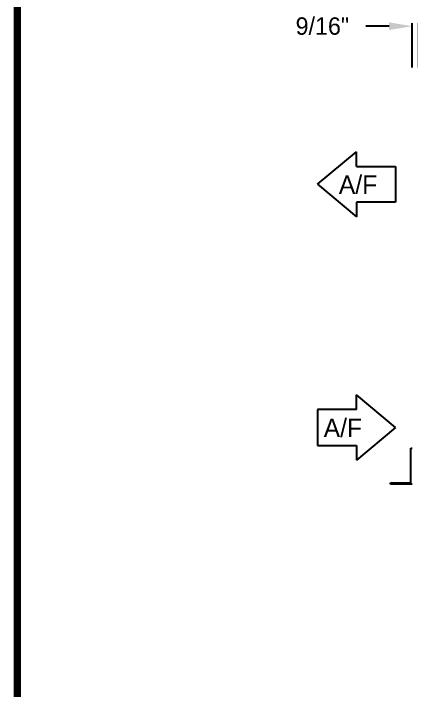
# Model space of a CAD drawing. Extents: x 6 to 271, y -23 to 146.
# Drawn here: x 10.7 to 45, y 37.6 to 96 of the extents above; entities that cross this region are included whole.
import ezdxf

# ---------------------------------------------------------------- set-up
doc = ezdxf.new("R2010")
doc.units = 0
doc.header["$MEASUREMENT"] = 0
doc.layers.get('0').update_dxf_attribs({"linetype": 'CONTINUOUS'})
doc.layers.get('Defpoints').update_dxf_attribs({"linetype": 'CONTINUOUS'})
doc.dimstyles.get("Standard").update_dxf_attribs({"dimtxt": 1.5, "dimasz": 2, "dimexe": 0.25, "dimexo": 0.5, "dimgap": 0.75, "dimtad": 0, "dimtih": 1, "dimtoh": 1, "dimdec": 4, "dimzin": 0, "dimdsep": 46, "dimlunit": 5, "dimtxsty": 'STANDARD', "dimcen": 0.125, "dimclrd": 1, "dimclre": 1, "dimclrt": 1, "dimadec": 0, "dimazin": 0, "dimtfac": 1, "dimtdec": 4, "dimtofl": 0, "dimtmove": 0, "dimatfit": 3, "dimfxl": 1, "dimfrac": 2, "dimtolj": 1, "dimtzin": 0, "dimarcsym": 0})

# ---------------------------------------------------------------- blocks, each defined once
blk = doc.blocks.new('*D24')
at = {"color": 7, "lineweight": -2}
for p, q in [((45.087, 91.362), (45.087, 95.191)), ((45.65, 91.362), (45.65, 95.191)), ((43.087, 94.941), (41.087, 94.941)), ((47.65, 94.941), (49.65, 94.941))]:
    blk.add_line(p, q, dxfattribs=at)
at = {"color": 7}
for points in [[(43.087, 95.274), (43.087, 94.607), (45.087, 94.941)], [(47.65, 95.274), (47.65, 94.607), (45.65, 94.941)]]:
    blk.add_solid(points, dxfattribs=at)
at = {"layer": 'Defpoints', "color": 0}
for p in [(45.087, 94.941), (45.087, 90.862), (45.65, 90.862)]:
    blk.add_point(p, dxfattribs=at)
at = {"color": 7, "insert": (37.337, 94.941), "char_height": 1.5, "attachment_point": 5}
blk.add_mtext('\\A1;9/16"', dxfattribs=at)
blk = doc.blocks.new('Air Flow Arror')
for p, q in [((-1.543, 6.735), (-4.35, 3.368)), ((-1.543, 6.735), (1.263, 3.368)), ((-3.087, 3.368), (-4.35, 3.368)), ((-3.087, 3.368), (-3.087, 0)), ((0, 0), (0, 3.368)), ((0, 3.368), (1.263, 3.368)), ((-3.087, 0), (0, 0))]:
    blk.add_line(p, q)
blk.add_text('A/F', height=1.5938, rotation=90).set_placement((-0.712, 0.532))

msp = doc.modelspace()

# ---------------------------------------------------------------- linework, layer by layer
at = {"color": 0}
for p, q in [((36.91509, 81.3035), (40.28279, 84.1098)), ((40.28279, 82.84696), (40.28279, 84.1098)), ((40.28279, 82.84696), (43.65049, 82.84696)), ((43.65049, 82.84696), (43.65049, 79.76003)), ((36.91509, 81.3035), (40.28279, 78.49719)), ((43.65049, 79.76003), (40.28279, 79.76003)), ((40.28279, 79.76003), (40.28279, 78.49719)), ((44.96246, 55.54943), (44.96246, 58.54943)), ((44.96246, 58.54943), (45.08746, 58.54943)), ((43.21246, 55.42443), (43.21246, 55.54943)), ((43.21246, 55.54943), (44.96246, 55.54943)), ((45.08746, 55.42443), (43.21246, 55.42443))]:
    msp.add_line(p, q, dxfattribs=at)
at = {"color": 0, "const_width": 0.63999}
msp.add_lwpolyline([(11.00839, -18.24898), (267.00583, -18.24898), (267.00583, 141.74942), (11.00839, 141.74942), (11.00839, -18.24898)], dxfattribs=at)

# ---------------------------------------------------------------- block references
at = {"color": 0, "rotation": 270}
msp.add_blockref('Air Flow Arror', (36.91509, 58.77678), dxfattribs=at)

# ---------------------------------------------------------------- texts
at = {"color": 0}
msp.add_text('A/F', height=1.59375, dxfattribs=at).set_placement((38.7572, 80.47241))

# ---------------------------------------------------------------- dimensions: what is measured, and where the dimension line sits
dim = msp.add_linear_dim(base=(45.08746, 94.94057), p1=(45.64996, 90.8619), p2=(45.08746, 90.8619), dimstyle='Standard', override={"dimpost": '"', "dimclrd": 7, "dimclre": 7, "dimclrt": 7}, dxfattribs=at)
dim.commit()
dim.dimension.update_dxf_attribs({"geometry": '*D24', "text_midpoint": (37.33746, 94.94057)})

doc.saveas('drawing.dxf')
